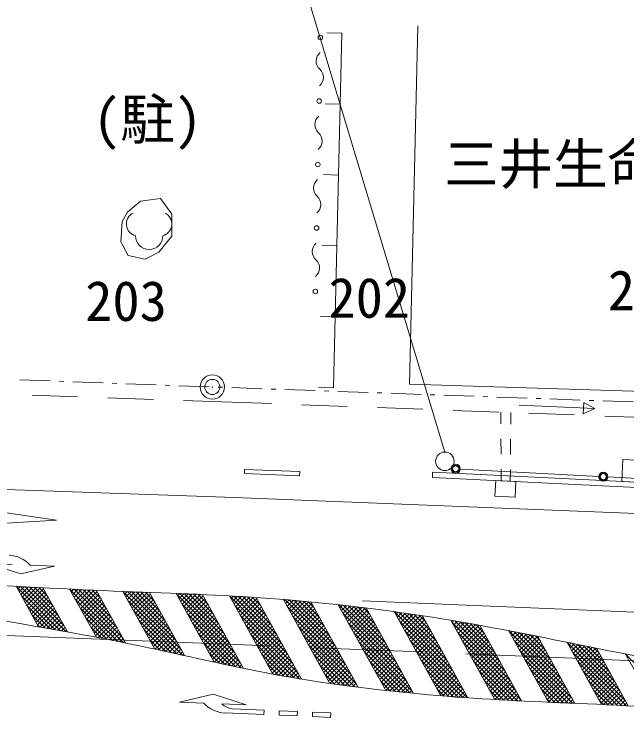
# Model space of a CAD drawing. Units: millimetres, scale not verified. Extents: x 40000 to 680000, y 20000 to 380000.
# Drawn here: x 526882 to 547103, y 262812 to 286082 of the extents above; entities that cross this region are included whole.
import ezdxf
from ezdxf.enums import TextEntityAlignment as Align

# ---------------------------------------------------------------- set-up
doc = ezdxf.new("R2010")
doc.units = ezdxf.units.MM
doc.header["$LTSCALE"] = 1000
doc.header["$PDMODE"] = 32
doc.header["$PDSIZE"] = 500
doc.linetypes.add('CHAIN', pattern=[18.5, 12, -1.5, 3.5, -1.5])
for name, color, linetype, lineweight in [('M-BGD', 7, 'Continuous', 13), ('M-BMK', 2, 'CHAIN', 13), ('M-BMK-OTRS', 5, 'Continuous', 13), ('M-BMK-ROW', 30, 'Continuous', 13), ('M-STR-HTXT', 7, 'Continuous', 13), ('M-STR-STRC', 7, 'Continuous', 13)]:
    doc.layers.add(name, color=color, linetype=linetype, lineweight=lineweight)
doc.layers.add('M-BMK-HTXT', color=7, linetype='Continuous')
doc.styles.add('ＭＳ ゴシック', font='')
doc.styles.get('ＭＳ ゴシック').set_extended_font_data('MS Gothic')

msp = doc.modelspace()

# ---------------------------------------------------------------- linework, layer by layer
at = {"layer": 'M-BGD'}
for p, q in [((537701, 285456), (537202, 285468)), ((537701, 285456), (537422, 273759)), ((537646, 283116), (537146, 283128)), ((537590, 280777), (537090, 280789)), ((531710, 280002), (531051, 279915)), ((532089, 279482), (531710, 280002)), ((531051, 279915), (530624, 279556)), ((530624, 279556), (530451, 279249)), ((532089, 278763), (532089, 279482)), ((530451, 279249), (530405, 278577)), ((530405, 278577), (530644, 278124)), ((531663, 278237), (532089, 278763)), ((537534, 278438), (537034, 278450)), ((530644, 278124), (531210, 277998)), ((531210, 277998), (531663, 278237)), ((537478, 276098), (536978, 276110)), ((537422, 273759), (536922, 273771)), ((537422, 273759), (536922, 273771)), ((527480, 273517), (528979, 273465)), ((529979, 273431), (531478, 273380)), ((532477, 273346), (533403, 273314)), ((533403, 273314), (535378, 273240)), ((536377, 273202), (537876, 273146)), ((545664, 272905), (545680, 273280)), ((545680, 273280), (546047, 273076)), ((538875, 273108), (540374, 273052)), ((541373, 273015), (542872, 272958)), ((542944, 272575), (542941, 272956)), ((543549, 273185), (546047, 273076)), ((546047, 273076), (545664, 272905)), ((543274, 272943), (543270, 272562)), ((543872, 272921), (545371, 272865)), ((546370, 272827), (547869, 272771)), ((542950, 271575), (542947, 272075)), ((543266, 272062), (543262, 271562)), ((541602, 271082), (546173, 270839)), ((542955, 270695), (542953, 271075)), ((543257, 271062), (543254, 270680)), ((546472, 270823), (551043, 270580))]:
    msp.add_line(p, q, dxfattribs=at)
msp.add_lwpolyline([(540208, 285696), (539930, 273885), (553968, 273444), (554269, 284762)], dxfattribs=at)
for points in [[(546933, 270675), (547867, 270629), (547902, 271352), (546969, 271398)], [(534490, 271070), (536307, 271003), (536302, 270863), (534485, 270930)], [(540691, 270981), (554174, 270320), (554165, 270145), (540683, 270806)], [(542775, 270704), (543441, 270671), (543416, 270157), (542750, 270189)]]:
    msp.add_lwpolyline(points, close=True, dxfattribs=at)
for centre, radius in [((536989, 285311), 75), ((536947, 283217), 75), ((536905, 281123), 75), ((536863, 279029), 75), ((536821, 276936), 75), ((541096, 271338), 305), ((541452, 271090), 150), ((541452, 271090), 120), ((541452, 271090), 100), ((546322, 270831), 150), ((546322, 270831), 120), ((546322, 270831), 100)]:
    msp.add_circle(centre, radius, dxfattribs=at)
for centre, radius, start, end in [((537210, 284533), 362, 129.7335, 227.9611), ((536726, 283995), 362, 309.7335, 47.9611), ((537168, 282439), 362, 129.7335, 227.9611), ((536684, 281901), 362, 309.7335, 47.9611), ((537126, 280345), 362, 129.7335, 227.9611), ((536641, 279808), 362, 309.7335, 47.9611), ((530989, 279162), 402, 116.087, 255.3342), ((531685, 279162), 402, 284.6658, 63.913), ((531337, 278773), 450, 180, 0), ((537084, 278251), 362, 129.7335, 227.9611), ((536599, 277714), 362, 309.7335, 47.9611)]:
    msp.add_arc(centre, radius, start, end, dxfattribs=at)
at = {"layer": 'M-BMK'}
msp.add_lwpolyline([(169310, 269379), (269349, 270075), (369405, 270299), (406815, 270298), (413439, 270300), (416919, 270118), (424638, 269822), (439411, 269246), (455175, 268553), (469337, 268024), (480908, 267470), (498774, 266755), (523303, 265730), (545040, 264862), (558329, 264286), (569318, 263850)], dxfattribs=at)
at = {"layer": 'M-BMK-OTRS'}
msp.add_lwpolyline([(569502, 268738), (534150, 270145), (523456, 270514), (503039, 271372), (468527, 272711), (446841, 273409), (435565, 273906), (425909, 274184), (424004, 274823), (422984, 275423), (421420, 277056), (420385, 278807), (419485, 281423), (418958, 283615)], dxfattribs=at)
at = {"layer": 'M-BMK-ROW'}
for p, q in [((527073, 274024), (528073, 273987)), ((528373, 273976), (528522, 273971)), ((528822, 273960), (529822, 273922)), ((530121, 273911), (530271, 273906)), ((530571, 273895), (531570, 273858)), ((531870, 273847), (532020, 273841)), ((532320, 273830), (533319, 273793)), ((533619, 273782), (533769, 273777)), ((534069, 273766), (535068, 273731)), ((535368, 273720), (535518, 273715)), ((535818, 273704), (536817, 273668)), ((537117, 273658), (537267, 273652)), ((537567, 273642), (538566, 273606)), ((538866, 273596), (539016, 273590)), ((539315, 273580), (540315, 273544)), ((540615, 273533), (540764, 273528)), ((541064, 273518), (542064, 273482)), ((542363, 273471), (542513, 273466)), ((542813, 273455), (543813, 273420)), ((544112, 273409), (544262, 273404)), ((544562, 273393), (545561, 273358)), ((545861, 273347), (546011, 273342)), ((546311, 273331), (547310, 273296))]:
    msp.add_line(p, q, dxfattribs=at)
msp.add_circle((533423, 273789), 400, dxfattribs=at)
msp.add_point((533423, 273789), dxfattribs=at)
at = {"layer": 'M-STR-HTXT'}
msp.add_line((541090, 271643), (535398, 290543), dxfattribs=at)
at = {"layer": 'M-STR-STRC'}
for p, q in [((528214, 267878), (527415, 267911)), ((526949, 267216), (527691, 265879)), ((528414, 265751), (526949, 267216)), ((526999, 267125), (527083, 267209)), ((527050, 267035), (527218, 267202)), ((528586, 265721), (527098, 267209)), ((527100, 266944), (527352, 267195)), ((527151, 266853), (527487, 267188)), ((527201, 266762), (527621, 267181)), ((528524, 265924), (527247, 267201)), ((527252, 266671), (527755, 267174)), ((528347, 266242), (527396, 267193)), ((528171, 266560), (527546, 267185)), ((527995, 266878), (527695, 267178)), ((527832, 267170), (528642, 265711)), ((527302, 266580), (527854, 267131)), ((527353, 266489), (527904, 267041)), ((527403, 266398), (527955, 266950)), ((528715, 267125), (529597, 265537)), ((530477, 265363), (528715, 267125)), ((528765, 267034), (528850, 267119)), ((528816, 266943), (528986, 267113)), ((530467, 265515), (528863, 267119)), ((528866, 266853), (529121, 267107)), ((528917, 266762), (529256, 267101)), ((528967, 266671), (529391, 267095)), ((530290, 265833), (529011, 267112)), ((529018, 266580), (529527, 267088)), ((529068, 266489), (529620, 267040)), ((529119, 266398), (529670, 266949)), ((530114, 266151), (529159, 267105)), ((529937, 266469), (529308, 267098)), ((529761, 266787), (529456, 267092)), ((529595, 267085), (530560, 265347)), ((530473, 267050), (531531, 265143)), ((532401, 265122), (530473, 267050)), ((530523, 266959), (530609, 267044)), ((530574, 266868), (530745, 267039)), ((532224, 265440), (530620, 267044)), ((530624, 266777), (530881, 267034)), ((530675, 266686), (531018, 267029)), ((530725, 266595), (531154, 267024)), ((532048, 265757), (530767, 267038)), ((530775, 266504), (531290, 267019)), ((530826, 266413), (531378, 266965)), ((531871, 266075), (530914, 267033)), ((531695, 266393), (531061, 267027)), ((531518, 266711), (531208, 267022)), ((531349, 267016), (532507, 264930)), ((532225, 266983), (533483, 264717)), ((534176, 265014), (532248, 266942)), ((532272, 266899), (532350, 266977)), ((532322, 266808), (532486, 266972)), ((534000, 265332), (532354, 266977)), ((532373, 266717), (532621, 266966)), ((532423, 266626), (532757, 266960)), ((532474, 266535), (532893, 266955)), ((533823, 265649), (532502, 266971)), ((532524, 266445), (533028, 266949)), ((532575, 266354), (533126, 266905)), ((533647, 265967), (532649, 266965)), ((533470, 266285), (532797, 266959)), ((533294, 266603), (532944, 266952)), ((533117, 266921), (533092, 266946)), ((533104, 266946), (534455, 264511)), ((528242, 265781), (527125, 266899)), ((527454, 266307), (528005, 266859)), ((527504, 266216), (528056, 266768)), ((527555, 266125), (528106, 266677)), ((530301, 265398), (528891, 266807)), ((529169, 266307), (529721, 266858)), ((529220, 266216), (529771, 266768)), ((529270, 266125), (529822, 266677)), ((532435, 264946), (530649, 266732)), ((530876, 266322), (531428, 266874)), ((530927, 266231), (531479, 266783)), ((530977, 266140), (531529, 266692)), ((532625, 266263), (533177, 266814)), ((532676, 266172), (533227, 266723)), ((533986, 266902), (535417, 264323)), ((535914, 264974), (533986, 266902)), ((534036, 266811), (534119, 266894)), ((534087, 266720), (534252, 266886)), ((535737, 265292), (534136, 266893)), ((534137, 266629), (534386, 266877)), ((534188, 266538), (534519, 266869)), ((534238, 266447), (534652, 266861)), ((535561, 265610), (534287, 266883)), ((534289, 266356), (534786, 266853)), ((534339, 266265), (534891, 266817)), ((534390, 266174), (534941, 266726)), ((535385, 265927), (534438, 266874)), ((535208, 266245), (534588, 266865)), ((535032, 266563), (534739, 266856)), ((534874, 266848), (536368, 264156)), ((535768, 266782), (537306, 264011)), ((535792, 266739), (535829, 266776)), ((537646, 264944), (535812, 266778)), ((535842, 266648), (535959, 266765)), ((535893, 266557), (536088, 266753)), ((535943, 266466), (536218, 266742)), ((537470, 265262), (535967, 266764)), ((535994, 266376), (536348, 266730)), ((536044, 266285), (536478, 266719)), ((536095, 266194), (536608, 266707)), ((537293, 265579), (536122, 266750)), ((537117, 265897), (536278, 266736)), ((536940, 266215), (536433, 266723)), ((536764, 266533), (536588, 266709)), ((536670, 266702), (538232, 263888)), ((569376, 265453), (538380, 266732)), ((528071, 265812), (527302, 266581)), ((527605, 266034), (528157, 266586)), ((527656, 265943), (528207, 266495)), ((530125, 265433), (529068, 266490)), ((529321, 266034), (529872, 266586)), ((529371, 265943), (529923, 266495)), ((531028, 266049), (531579, 266601)), ((531078, 265958), (531630, 266510)), ((534353, 264696), (532425, 266624)), ((532726, 266081), (533278, 266632)), ((532776, 265990), (533328, 266541)), ((532827, 265899), (533379, 266450)), ((536090, 264656), (534162, 266584)), ((534440, 266083), (534992, 266635)), ((534491, 265992), (535042, 266544)), ((534541, 265901), (535093, 266453)), ((537823, 264626), (535895, 266554)), ((536145, 266103), (536697, 266654)), ((536195, 266012), (536747, 266563)), ((536246, 265921), (536798, 266472)), ((537580, 266608), (539150, 263780)), ((537585, 266599), (537592, 266607)), ((539490, 264713), (537597, 266606)), ((537635, 266509), (537719, 266592)), ((537686, 266418), (537845, 266577)), ((537736, 266327), (537972, 266562)), ((539313, 265031), (537757, 266587)), ((537787, 266236), (538098, 266547)), ((537837, 266145), (538225, 266533)), ((537888, 266054), (538352, 266518)), ((539137, 265349), (537917, 266569)), ((537938, 265963), (538478, 266503)), ((538960, 265667), (538077, 266550)), ((538784, 265984), (538237, 266531)), ((538608, 266302), (538397, 266512)), ((538497, 266501), (540060, 263686)), ((527899, 265842), (527478, 266263)), ((527726, 265872), (528258, 266404)), ((527846, 265851), (528308, 266313)), ((527967, 265830), (528359, 266222)), ((529422, 265852), (529973, 266404)), ((529472, 265761), (530024, 266313)), ((529523, 265670), (530074, 266222)), ((532254, 264986), (530825, 266414)), ((531129, 265867), (531680, 266419)), ((531179, 265776), (531731, 266328)), ((531230, 265686), (531781, 266237)), ((534380, 264527), (532601, 266306)), ((532877, 265808), (533429, 266360)), ((532928, 265717), (533480, 266269)), ((536267, 264338), (534339, 266266)), ((534592, 265810), (535143, 266362)), ((534642, 265720), (535194, 266271)), ((537999, 264308), (536071, 266236)), ((536296, 265830), (536848, 266381)), ((536347, 265739), (536899, 266291)), ((539666, 264395), (537738, 266323)), ((537989, 265872), (538540, 266424)), ((538039, 265781), (538591, 266333)), ((538090, 265690), (538641, 266242)), ((539422, 266381), (540963, 263605)), ((541350, 264453), (539422, 266381)), ((539472, 266290), (539546, 266363)), ((539523, 266199), (539669, 266345)), ((539573, 266108), (539793, 266327)), ((541173, 264770), (539587, 266357)), ((539624, 266017), (539916, 266309)), ((539674, 265926), (540040, 266292)), ((539725, 265835), (540164, 266274)), ((540997, 265088), (539752, 266333)), ((539775, 265744), (540287, 266256)), ((540821, 265406), (539918, 266309)), ((540644, 265724), (540083, 266285)), ((540468, 266042), (540248, 266262)), ((540354, 266246), (541858, 263537)), ((528087, 265809), (528409, 266131)), ((528207, 265788), (528460, 266040)), ((529949, 265467), (529244, 266172)), ((529573, 265579), (530125, 266131)), ((529660, 265524), (530175, 266040)), ((532073, 265025), (531002, 266096)), ((531280, 265595), (531832, 266146)), ((531331, 265504), (531882, 266055)), ((534200, 264565), (532777, 265988)), ((532978, 265626), (533530, 266178)), ((533029, 265535), (533580, 266087)), ((533079, 265444), (533631, 265996)), ((534693, 265629), (535244, 266180)), ((534743, 265538), (535295, 266089)), ((534794, 265447), (535345, 265998)), ((536397, 265648), (536949, 266200)), ((536448, 265557), (536999, 266109)), ((536498, 265466), (537050, 266018)), ((539843, 264077), (537915, 266005)), ((538140, 265599), (538692, 266151)), ((538191, 265508), (538742, 266060)), ((541526, 264135), (539598, 266063)), ((539826, 265653), (540377, 266205)), ((539876, 265562), (540428, 266114)), ((539927, 265471), (540478, 266023)), ((541295, 266096), (542747, 263482)), ((541333, 266028), (541386, 266081)), ((543263, 264097), (541335, 266024)), ((541384, 265937), (541506, 266060)), ((543087, 264414), (541428, 266073)), ((541434, 265846), (541627, 266039)), ((541485, 265755), (541747, 266018)), ((541535, 265664), (541868, 265997)), ((541586, 265573), (541988, 265976)), ((542910, 264732), (541599, 266043)), ((542734, 265050), (541770, 266014)), ((542557, 265368), (541942, 265984)), ((527727, 265872), (527655, 265945)), ((528327, 265767), (528510, 265949)), ((528448, 265745), (528561, 265858)), ((528568, 265724), (528611, 265767)), ((529773, 265502), (529421, 265854)), ((529778, 265501), (530226, 265949)), ((529896, 265478), (530276, 265858)), ((530014, 265455), (530327, 265767)), ((531892, 265064), (531178, 265778)), ((531381, 265413), (531933, 265964)), ((531432, 265322), (531983, 265873)), ((531482, 265231), (532034, 265782)), ((533130, 265353), (533681, 265905)), ((533180, 265262), (533732, 265814)), ((536295, 264169), (534515, 265948)), ((534844, 265356), (535396, 265907)), ((534894, 265265), (535446, 265816)), ((538175, 263990), (536247, 265918)), ((536549, 265375), (537100, 265927)), ((536599, 265284), (537151, 265836)), ((536650, 265193), (537201, 265745)), ((538241, 265417), (538793, 265969)), ((538292, 265326), (538843, 265878)), ((538342, 265235), (538894, 265787)), ((541703, 263817), (539775, 265745)), ((539977, 265380), (540529, 265932)), ((540028, 265289), (540579, 265841)), ((540078, 265198), (540630, 265750)), ((541636, 265482), (542108, 265955)), ((541687, 265391), (542229, 265934)), ((541737, 265300), (542289, 265852)), ((541788, 265210), (542339, 265761)), ((542381, 265686), (542113, 265954)), ((542245, 265931), (543630, 263435)), ((543202, 265752), (544511, 263395)), ((545130, 263824), (543202, 265752)), ((530132, 265431), (530377, 265676)), ((530250, 265408), (530428, 265585)), ((531535, 265142), (532084, 265691)), ((531651, 265117), (532135, 265601)), ((531767, 265092), (532185, 265510)), ((534021, 264603), (532954, 265670)), ((533231, 265171), (533782, 265723)), ((533281, 265080), (533833, 265632)), ((533332, 264989), (533883, 265541)), ((536123, 264199), (534692, 265630)), ((534945, 265174), (535497, 265726)), ((534995, 265083), (535547, 265635)), ((535046, 264992), (535598, 265544)), ((538122, 263902), (536424, 265600)), ((536700, 265102), (537252, 265654)), ((536751, 265011), (537302, 265563)), ((540019, 263759), (538091, 265687)), ((538393, 265144), (538944, 265696)), ((538443, 265053), (538995, 265605)), ((538493, 264963), (539045, 265514)), ((540129, 265107), (540680, 265659)), ((540179, 265016), (540731, 265568)), ((543440, 263779), (541512, 265707)), ((541838, 265119), (542390, 265670)), ((541889, 265028), (542440, 265579)), ((543253, 265661), (543320, 265729)), ((543303, 265570), (543439, 265705)), ((543354, 265479), (543557, 265682)), ((544954, 264142), (543378, 265717)), ((543404, 265388), (543675, 265659)), ((543455, 265297), (543793, 265636)), ((543505, 265206), (543911, 265612)), ((544777, 264459), (543554, 265683)), ((543556, 265115), (544029, 265589)), ((543606, 265024), (544148, 265566)), ((544601, 264777), (543730, 265648)), ((544424, 265095), (543906, 265613)), ((544248, 265413), (544082, 265579)), ((544165, 265562), (545389, 263357)), ((530368, 265385), (530478, 265494)), ((530487, 265361), (530529, 265403)), ((531711, 265104), (531355, 265460)), ((531883, 265066), (532236, 265419)), ((532000, 265041), (532286, 265328)), ((533842, 264641), (533130, 265352)), ((533382, 264899), (533934, 265450)), ((533433, 264808), (533984, 265359)), ((535952, 264229), (534868, 265313)), ((535096, 264901), (535648, 265453)), ((535147, 264810), (535698, 265362)), ((537959, 263924), (536600, 265282)), ((536801, 264920), (537353, 265472)), ((536852, 264830), (537403, 265381)), ((536902, 264739), (537454, 265290)), ((539939, 263699), (538268, 265370)), ((538544, 264872), (539096, 265423)), ((538594, 264781), (539146, 265332)), ((541839, 263539), (539951, 265427)), ((540230, 264926), (540781, 265477)), ((540280, 264835), (540832, 265386)), ((540331, 264744), (540882, 265295)), ((543616, 263461), (541688, 265389)), ((541939, 264937), (542491, 265488)), ((541989, 264846), (542541, 265397)), ((542040, 264755), (542592, 265306)), ((545307, 263506), (543379, 265434)), ((543656, 264933), (544208, 265485)), ((543707, 264842), (544259, 265394)), ((543757, 264751), (544309, 265303)), ((545131, 265368), (546268, 263318)), ((547059, 263440), (545131, 265368)), ((545181, 265277), (545248, 265345)), ((545232, 265186), (545366, 265321)), ((545282, 265095), (545484, 265297)), ((546882, 263758), (545308, 265333)), ((546706, 264076), (545485, 265297)), ((532116, 265016), (532337, 265237)), ((532232, 264990), (532387, 265146)), ((532348, 264965), (532438, 265055)), ((533483, 264717), (534035, 265268)), ((533600, 264692), (534085, 265177)), ((533717, 264667), (534136, 265086)), ((535197, 264719), (535749, 265271)), ((535248, 264628), (535799, 265180)), ((535298, 264537), (535850, 265089)), ((536953, 264648), (537504, 265199)), ((537003, 264557), (537555, 265108)), ((539781, 263715), (538444, 265052)), ((538645, 264690), (539197, 265241)), ((538695, 264599), (539247, 265150)), ((538746, 264508), (539297, 265059)), ((541686, 263550), (540128, 265109)), ((540381, 264653), (540933, 265204)), ((540432, 264562), (540983, 265113)), ((543493, 263442), (541864, 265071)), ((542090, 264664), (542642, 265215)), ((542141, 264573), (542693, 265125)), ((545311, 263360), (543555, 265116)), ((543808, 264660), (544360, 265212)), ((543858, 264569), (544410, 265121)), ((547077, 263281), (545307, 265050)), ((545333, 265004), (545602, 265274)), ((545383, 264914), (545719, 265250)), ((545433, 264823), (545837, 265226)), ((545484, 264732), (545955, 265203)), ((545534, 264641), (546073, 265179)), ((545585, 264550), (546137, 265101)), ((546529, 264394), (545662, 265262)), ((546353, 264712), (545839, 265226)), ((546176, 265030), (546016, 265190)), ((546096, 265174), (547149, 263278)), ((532464, 264940), (532488, 264964)), ((533662, 264679), (533307, 265034)), ((533833, 264643), (534186, 264995)), ((533950, 264618), (534237, 264904)), ((534067, 264593), (534287, 264814)), ((535780, 264259), (535044, 264995)), ((535349, 264446), (535900, 264998)), ((535399, 264355), (535951, 264907)), ((535495, 264309), (536001, 264816)), ((537796, 263946), (536777, 264965)), ((537054, 264466), (537605, 265017)), ((537104, 264375), (537656, 264926)), ((537155, 264284), (537706, 264835)), ((538796, 264417), (539348, 264968)), ((538847, 264326), (539398, 264878)), ((540482, 264471), (541034, 265022)), ((540532, 264380), (541084, 264932)), ((540583, 264289), (541135, 264841)), ((542191, 264482), (542743, 265034)), ((542242, 264391), (542793, 264943)), ((542292, 264300), (542844, 264852)), ((543909, 264479), (544460, 265030)), ((543959, 264388), (544511, 264939)), ((544010, 264297), (544561, 264848)), ((545635, 264459), (546187, 265010)), ((545686, 264368), (546237, 264920)), ((545736, 264277), (546288, 264829)), ((547059, 264984), (548032, 263233)), ((548855, 263188), (547059, 264984)), ((534184, 264569), (534338, 264723)), ((534300, 264544), (534388, 264632)), ((535608, 264289), (535221, 264677)), ((535615, 264288), (536052, 264725)), ((535735, 264267), (536102, 264634)), ((537632, 263968), (536953, 264647)), ((537205, 264193), (537757, 264745)), ((537256, 264102), (537807, 264654)), ((539623, 263731), (538620, 264734)), ((538897, 264235), (539449, 264787)), ((538948, 264144), (539499, 264696)), ((538998, 264053), (539550, 264605)), ((541533, 263562), (540304, 264791)), ((540633, 264198), (541185, 264750)), ((540684, 264107), (541236, 264659)), ((543344, 263450), (542041, 264753)), ((542343, 264209), (542894, 264761)), ((542393, 264118), (542945, 264670)), ((542444, 264027), (542995, 264579)), ((545163, 263366), (543731, 264798)), ((544060, 264206), (544612, 264757)), ((544111, 264115), (544662, 264666)), ((546928, 263288), (545483, 264733)), ((545787, 264186), (546338, 264738)), ((545837, 264095), (546389, 264647)), ((534417, 264519), (534439, 264541)), ((535437, 264319), (535397, 264359)), ((535855, 264246), (536153, 264543)), ((535976, 264225), (536203, 264452)), ((536096, 264204), (536254, 264361)), ((537306, 264011), (537858, 264563)), ((537431, 263994), (537908, 264472)), ((537556, 263978), (537959, 264381)), ((539465, 263748), (538797, 264416)), ((539049, 263962), (539600, 264514)), ((539099, 263871), (539651, 264423)), ((541380, 263574), (540481, 264473)), ((540734, 264016), (541286, 264568)), ((540785, 263925), (541336, 264477)), ((540835, 263834), (541387, 264386)), ((543195, 263458), (542217, 264435)), ((542494, 263936), (543046, 264488)), ((542545, 263845), (543096, 264397)), ((545015, 263373), (543908, 264480)), ((544161, 264024), (544713, 264575)), ((544212, 263933), (544763, 264485)), ((544262, 263842), (544814, 264394)), ((546780, 263295), (545660, 264415)), ((545888, 264004), (546439, 264556)), ((545938, 263913), (546490, 264465)), ((545989, 263822), (546540, 264374)), ((536216, 264182), (536304, 264270)), ((536336, 264161), (536355, 264179)), ((537469, 263989), (537130, 264329)), ((537680, 263961), (538009, 264290)), ((537805, 263945), (538060, 264199)), ((539150, 263780), (539701, 264332)), ((539278, 263767), (539752, 264241)), ((539406, 263754), (539802, 264150)), ((541227, 263585), (540657, 264156)), ((540886, 263743), (541437, 264295)), ((540936, 263652), (541488, 264204)), ((541026, 263600), (541538, 264113)), ((543045, 263466), (542394, 264117)), ((542595, 263754), (543147, 264306)), ((542646, 263664), (543197, 264215)), ((542696, 263573), (543248, 264124)), ((544868, 263379), (544084, 264162)), ((544313, 263751), (544864, 264303)), ((544363, 263660), (544915, 264212)), ((544414, 263569), (544965, 264121)), ((546039, 263731), (546591, 264283)), ((546090, 263640), (546641, 264192)), ((537930, 263928), (538110, 264108)), ((538055, 263911), (538161, 264017)), ((538180, 263895), (538211, 263926)), ((539307, 263764), (538973, 264098)), ((539534, 263740), (539853, 264059)), ((539662, 263727), (539903, 263968)), ((541157, 263590), (541589, 264022)), ((541289, 263580), (541639, 263931)), ((542747, 263482), (543298, 264033)), ((542881, 263475), (543349, 263942)), ((544464, 263478), (545016, 264030)), ((544521, 263394), (545066, 263939)), ((546632, 263302), (545836, 264097)), ((546140, 263549), (546692, 264101)), ((546191, 263458), (546742, 264010)), ((546241, 263368), (546793, 263919)), ((539790, 263714), (539954, 263877)), ((539919, 263701), (540004, 263786)), ((540047, 263687), (540055, 263695)), ((541074, 263597), (540833, 263838)), ((541420, 263571), (541690, 263840)), ((541552, 263561), (541740, 263749)), ((541683, 263551), (541791, 263658)), ((542896, 263474), (542570, 263799)), ((543015, 263467), (543399, 263851)), ((543150, 263460), (543450, 263760)), ((543284, 263453), (543500, 263669)), ((544720, 263386), (544261, 263845)), ((544657, 263388), (545117, 263848)), ((544793, 263382), (545167, 263757)), ((544928, 263377), (545218, 263666)), ((546483, 263308), (546013, 263779)), ((546331, 263316), (546843, 263828)), ((546466, 263309), (546894, 263737)), ((541815, 263541), (541841, 263567)), ((543418, 263446), (543551, 263579)), ((543553, 263439), (543601, 263488)), ((544572, 263392), (544437, 263527)), ((545064, 263371), (545268, 263575)), ((545199, 263365), (545319, 263484)), ((546335, 263315), (546189, 263461)), ((546601, 263303), (546944, 263646)), ((546736, 263297), (546995, 263555)), ((546871, 263290), (547045, 263464)), ((532341, 263401), (533141, 263368)), ((545335, 263359), (545369, 263393)), ((547006, 263284), (547096, 263374)), ((535127, 262986), (533842, 263039)), ((534091, 263179), (535133, 263136)), ((536226, 262941), (535626, 262966)), ((535632, 263115), (536232, 263091)), ((536732, 263070), (537331, 263045)), ((537331, 263045), (537325, 262895)), ((537325, 262895), (536725, 262920))]:
    msp.add_line(p, q, dxfattribs=at)
for points in [[(526072, 269267), (528279, 269401), (526090, 269717)], [(528214, 267878), (527103, 267623), (526016, 267968), (526815, 267935)], [(532341, 263401), (533453, 263656), (534540, 263311), (533740, 263344)], [(534091, 263179), (535133, 263136), (535127, 262986), (533842, 263039)]]:
    msp.add_lwpolyline(points, dxfattribs=at)
for points in [[(535632, 263115), (535626, 262966), (536226, 262941), (536232, 263091)], [(536732, 263070), (536725, 262920), (537325, 262895), (537331, 263045)]]:
    msp.add_lwpolyline(points, close=True, dxfattribs=at)
for centre, radius, start, end in [((526673, 267241), 1000, 42.0633, 87.6363), ((533883, 264038), 1000, 222.0648, 267.6378), ((534111, 263679), 500, 222.0648, 267.6378)]:
    msp.add_arc(centre, radius, start, end, dxfattribs=at)
for points in [[(558203, 262812), (553351, 263787), (552105, 264039), (548185, 264770), (544357, 265484), (542235, 266046), (538369, 266516), (534364, 267003), (532090, 266945), (528061, 267158), (523508, 267399), (522048, 267445), (516398, 267640)], [(516398, 267640), (522397, 266755), (523977, 266539), (528809, 265682), (532498, 265027), (534514, 264346), (538232, 263888), (542078, 263413), (544261, 263437), (548130, 263227), (552062, 263014), (553330, 262973), (558203, 262812)]]:
    msp.add_open_spline(points, degree=3, knots=[0, 0, 0, 0, 1, 1, 1, 2, 2, 2, 3, 3, 3, 4, 4, 4, 4], dxfattribs=at)

# ---------------------------------------------------------------- texts
at = {"layer": 'M-BGD', "style": 'ＭＳ ゴシック'}
for s, p in [('(駐)', (531284, 282616)), ('三井生命山口営業所', (549169, 281140))]:
    msp.add_text(s, height=1320, dxfattribs=at).set_placement(p, align=Align.MIDDLE_CENTER)
at = {"layer": 'M-BMK-HTXT', "style": 'ＭＳ ゴシック'}
for s, p in [('201', (547820, 275920)), ('202', (538602, 275675)), ('203', (530575, 275570))]:
    msp.add_text(s, height=1320, dxfattribs=at).set_placement(p, align=Align.BOTTOM_CENTER)

doc.saveas('drawing.dxf')
